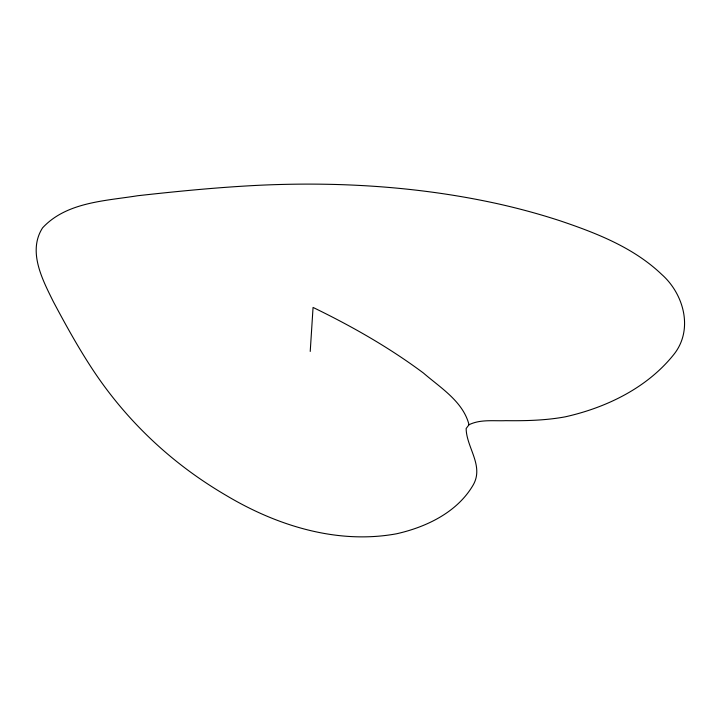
<?xml version="1.0" encoding="UTF-8"?>
<svg xmlns="http://www.w3.org/2000/svg" width="721" height="721" viewBox="0 0 721 721"><rect width="100%" height="100%" fill="white"/><g stroke="black" fill="none" stroke-linecap="round" stroke-linejoin="round"><path stroke-width="1.08" d="M310.228 351.442L313.058 307.434C351.605 326.117 389.052 347.396 423.434 373.036C440.432 387.763 463.206 401.606 469.01 424.75L466.145 428.526C466.388 447.489 484.26 465.757 473.147 485.053C457.24 512.316 426.327 527.087 396.541 533.783C337.816 544.562 277.612 525.933 227.241 496.057A559.217 367.142 -8.4 0 1 192.327 473.409C153.366 445.299 119.524 410.132 93.018 370.062C78.445 348.009 65.656 324.838 53.264 301.513C42.386 279.487 27.524 251.404 42.566 227.863C66.53 202.006 105.077 200.988 137.666 195.733C178.141 191.236 218.697 187.253 259.38 185.261C339.321 181.539 419.964 186.577 498.22 203.863A438.584 245.068 2.3 0 1 560.406 220.905C596.555 233.135 633.561 247.555 661.608 274.34C683.932 293.997 693.701 329.749 673.765 354.552C647.061 387.961 606.262 407.662 565.174 416.846C545.581 420.46 525.609 420.902 505.745 420.667C493.525 421.163 480.339 419.144 469.01 424.75"/></g></svg>
